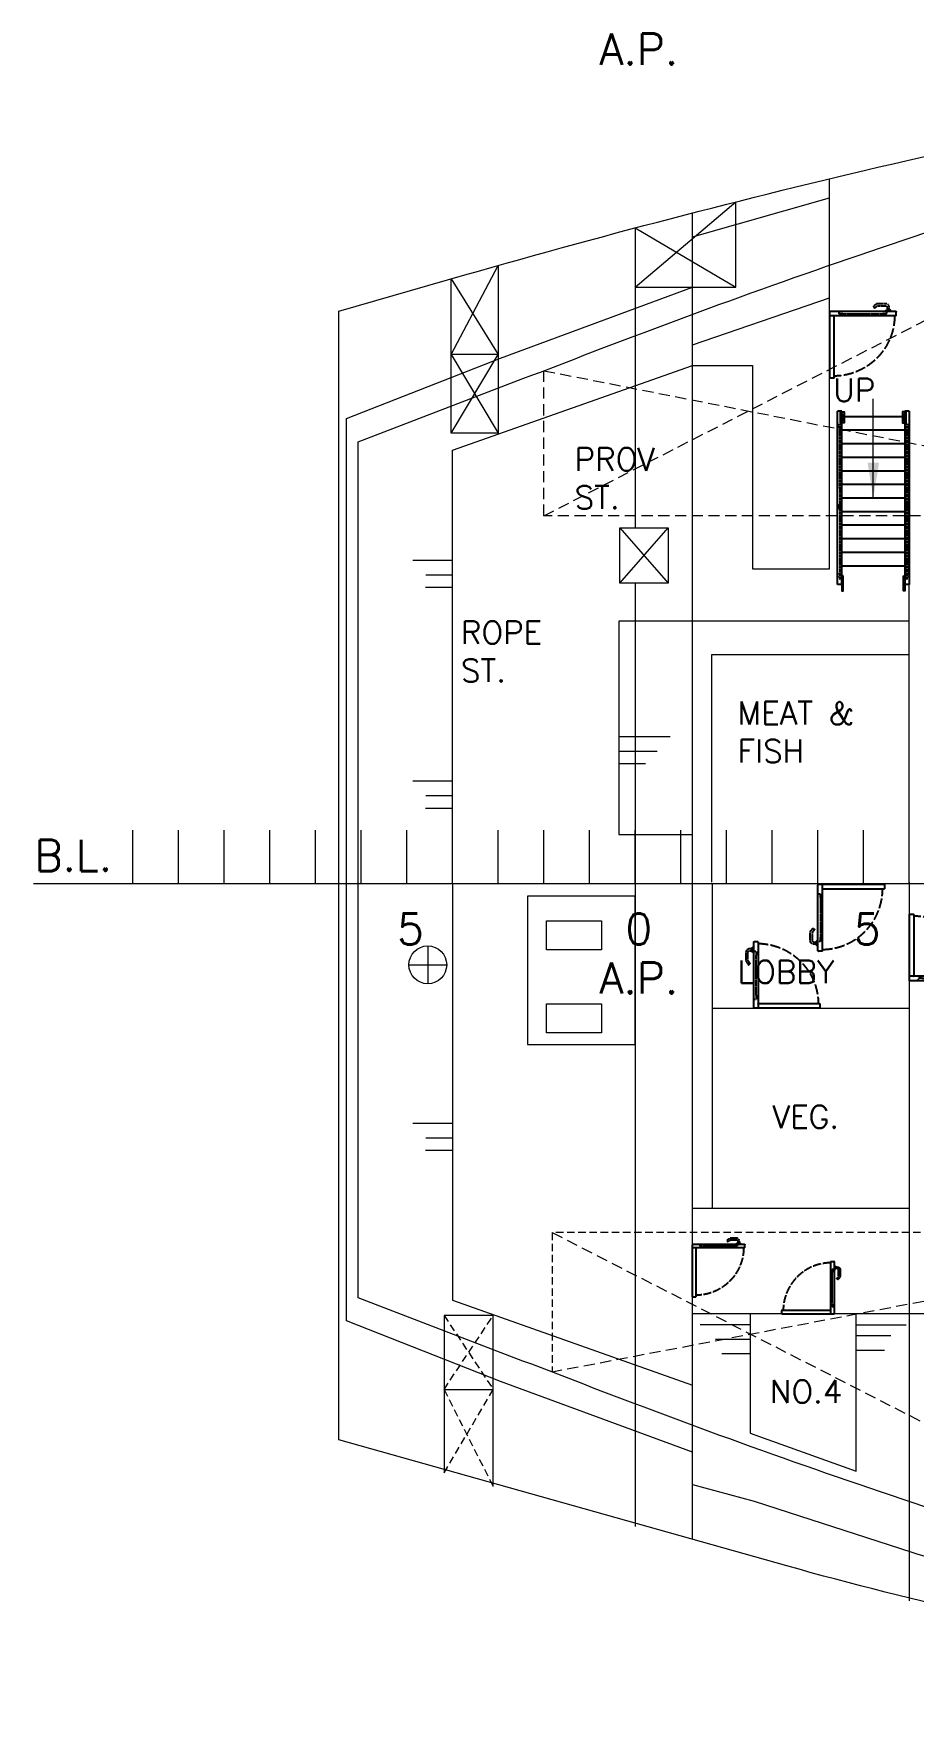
# Model space of a CAD drawing. Header units: inches. Extents: x -1413543 to -1222802, y -662286 to -549720.
# Drawn here: x -1413543 to -1398530, y -632953 to -604274 of the extents above; entities that cross this region are included whole.
import ezdxf

# ---------------------------------------------------------------- set-up
doc = ezdxf.new("R2010")
doc.units = ezdxf.units.IN
doc.header["$MEASUREMENT"] = 0
for name, pattern in [('ACAD_ISO02W100', [15, 12, -3]), ('CENTER', [2, 1.25, -0.25, 0.25, -0.25]), ('HIDDEN', [0.375, 0.25, -0.125]), ('HIDDENX2', [19.05, 12.7, -6.35])]:
    doc.linetypes.add(name, pattern=pattern)
doc.layers.get('0').update_dxf_attribs({"color": 1, "lineweight": 20})
for name, color, linetype in [('bd casing (6c34) - Visible', 8, 'HIDDEN'), ('bd glass (6c34) - Visible', 8, 'HIDDEN'), ('Dimension', 1, 'Continuous'), ('door (6c34) - Visible', 8, 'HIDDEN'), ('door (dd79) - Visible', 7, 'Continuous'), ('LADDER', 2, 'Continuous')]:
    doc.layers.add(name, color=color, linetype=linetype)
doc.layers.add('Door & Window & scuttle', color=2, linetype='Continuous', lineweight=25)
doc.styles.add('Romans', font='romans.shx', dxfattribs={"width": 0.8})
doc.styles.get("Standard").update_dxf_attribs({"font": 'arial.ttf'})
doc.dimstyles.new('Base Scale 1-300.1', dxfattribs={"dimscale": 300, "dimtxt": 2, "dimasz": 2, "dimexe": 1, "dimexo": 1, "dimgap": 0.7, "dimtad": 1, "dimdec": 0, "dimzin": 0, "dimdsep": 46, "dimtxsty": 'Romans', "dimcen": 0, "dimclrd": 256, "dimclre": 256, "dimclrt": 104, "dimadec": 0, "dimazin": 0, "dimtfac": 1, "dimtdec": 0, "dimtmove": 0, "dimatfit": 3, "dimfxl": 0, "dimtolj": 1, "dimtzin": 0, "dimlwd": -1, "dimlwe": -1, "dimarcsym": 0})

# ---------------------------------------------------------------- blocks, each defined once
blk = doc.blocks.new('frame23')
at = {"color": 0, "ltscale": 10}
for points in [[(336191, -60802), (336191, -60098)], [(336791, -60802), (336791, -60098)], [(337391, -60802), (337391, -60098)], [(337991, -60802), (337991, -60098)], [(338591, -60802), (338591, -60098)], [(339191, -60802), (339191, -60098)], [(339791, -60802), (339791, -60098)], [(340391, -60802), (340391, -60098)], [(340991, -60802), (340991, -60098)], [(341591, -60802), (341591, -60098)], [(342191, -60802), (342191, -60098)], [(342791, -60802), (342791, -60098)], [(343391, -60802), (343391, -60098)], [(343991, -60802), (343991, -60098)], [(344591, -60802), (344591, -60098)], [(345191, -60802), (345191, -60098)], [(345791, -60802), (345791, -60098)], [(346391, -60802), (346391, -60098)]]:
    blk.add_lwpolyline(points, dxfattribs=at)
at = {"color": 0}
blk.add_lwpolyline([(334889, -60802), (479991, -60802)], dxfattribs=at)
at = {"color": 0, "ltscale": 10, "char_height": 409.8, "attachment_point": 1}
for s, width, heights, insert in [('\\pt819.59;{\\Fromans|c0;B.L.}', 1015.64, [410], (334901, -60226)), ('\\pt819.59;{\\Fromans|c0;5}', 335.84, [0], (339664, -61192)), ('\\pt819.59;{\\Fromans|c0;0}', 335.84, [0], (342664, -61192)), ('\\pt819.59;{\\Fromans|c0;5}', 335.84, [0], (345664, -61192)), ('\\pt819.59;{\\Fromans|c0;A.P.}', 1015.64, [410], (342321, -61836))]:
    blk.add_mtext_dynamic_manual_height_columns(s, width=width, gutter_width=12.5, heights=heights, dxfattribs=dict(at, insert=insert))
blk = doc.blocks.new('qwee')
at = {"layer": 'bd casing (6c34) - Visible', "color": 0}
for points in [[(541433, -116123, -12), (541448, -116123, -12), (541463, -116123, -12)], [(541433, -116123, -12), (541433, -116147, -12), (541433, -116171, -12)], [(541433, -116651, -12), (541433, -116675, -12), (541433, -116699, -12)], [(541463, -116699, -12), (541448, -116699, -12), (541433, -116699, -12)]]:
    blk.add_open_spline(points, degree=2, dxfattribs=at)
at = {"layer": 'bd glass (6c34) - Visible', "color": 0}
blk.add_open_spline([(541433, -116651, -12), (541433, -116411, -12), (541433, -116171, -12)], degree=2, dxfattribs=at)
at = {"layer": 'Door & Window & scuttle', "color": 0, "linetype": 'ACAD_ISO02W100', "ltscale": 10}
blk.add_arc((541417, -116760, -12), 732, 90.7066, 179.4564, dxfattribs=at)
at = {"layer": 'door (6c34) - Visible', "color": 0}
for points, knots in [([(541486, -116092, -12), (541491, -116092, -12), (541496, -116092, -12), (541500, -116092, -12), (541503, -116092, -12), (541506, -116092, -12), (541509, -116092, -12), (541509, -116092, -12), (541510, -116092, -12), (541511, -116092, -12), (541513, -116092, -12), (541515, -116092, -12), (541516, -116092, -12), (541520, -116093, -12), (541523, -116094, -12), (541527, -116095, -12), (541530, -116096, -12), (541534, -116098, -12), (541537, -116100, -12), (541540, -116103, -12), (541543, -116105, -12), (541545, -116108, -12), (541548, -116111, -12), (541550, -116115, -12), (541551, -116118, -12), (541553, -116121, -12), (541554, -116125, -12), (541555, -116129, -12), (541555, -116130, -12), (541555, -116132, -12), (541555, -116134, -12), (541555, -116135, -12), (541555, -116136, -12), (541555, -116137, -12), (541555, -116138, -12), (541555, -116139, -12), (541555, -116140, -12), (541555, -116142, -12), (541555, -116144, -12), (541555, -116147, -12), (541555, -116149, -12), (541555, -116151, -12), (541555, -116154, -12), (541555, -116163, -12), (541555, -116173, -12), (541555, -116182, -12), (541555, -116192, -12), (541555, -116201, -12), (541555, -116210, -12), (541555, -116213, -12), (541555, -116215, -12), (541555, -116218, -12), (541555, -116220, -12), (541555, -116222, -12), (541555, -116225, -12), (541555, -116225, -12), (541555, -116226, -12), (541555, -116226, -12), (541555, -116227, -12), (541555, -116228, -12), (541555, -116229, -12), (541555, -116229, -12), (541555, -116230, -12), (541555, -116231, -12), (541555, -116234, -12), (541554, -116237, -12), (541554, -116240, -12), (541553, -116243, -12), (541552, -116246, -12), (541550, -116248, -12), (541550, -116249, -12), (541549, -116250, -12), (541549, -116250, -12), (541549, -116251, -12), (541548, -116252, -12), (541548, -116252, -12), (541547, -116253, -12), (541547, -116254, -12), (541547, -116254, -12), (541546, -116255, -12), (541546, -116255, -12), (541546, -116255, -12), (541545, -116256, -12), (541545, -116256, -12), (541545, -116256, -12), (541544, -116258, -12), (541542, -116260, -12), (541541, -116261, -12), (541540, -116263, -12), (541539, -116264, -12), (541538, -116266, -12), (541535, -116269, -12), (541533, -116272, -12), (541531, -116275, -12), (541528, -116279, -12), (541526, -116282, -12), (541523, -116285, -12)], [1.795647, 1.795647, 1.795647, 1.795647, 16.373701, 16.373701, 16.373701, 24.654515, 24.654515, 24.654515, 27.283929, 27.283929, 27.283929, 32.321107, 32.321107, 32.321107, 43.237309, 43.237309, 43.237309, 54.686123, 54.686123, 54.686123, 66.367219, 66.367219, 66.367219, 77.893449, 77.893449, 77.893449, 88.905867, 88.905867, 88.905867, 94.138366, 94.138366, 94.138366, 97.475142, 97.475142, 97.475142, 100.042977, 100.042977, 100.042977, 107.077017, 107.077017, 107.077017, 114.169226, 114.169226, 114.169226, 142.496763, 142.496763, 142.496763, 170.829157, 170.829157, 170.829157, 177.916258, 177.916258, 177.916258, 184.977658, 184.977658, 184.977658, 186.904096, 186.904096, 186.904096, 189.16594, 189.16594, 189.16594, 191.395327, 191.395327, 191.395327, 200.539981, 200.539981, 200.539981, 209.665065, 209.665065, 209.665065, 211.921544, 211.921544, 211.921544, 214.180847, 214.180847, 214.180847, 216.407599, 216.407599, 216.407599, 217.898003, 217.898003, 217.898003, 219.259092, 219.259092, 219.259092, 225.229087, 225.229087, 225.229087, 231.20403, 231.20403, 231.20403, 243.15237, 243.15237, 243.15237, 255.101362, 255.101362, 255.101362, 255.101362]), ([(541504, -116270, -12), (541506, -116267, -12), (541508, -116264, -12), (541511, -116261, -12), (541513, -116258, -12), (541516, -116254, -12), (541518, -116251, -12), (541519, -116250, -12), (541520, -116248, -12), (541522, -116246, -12), (541523, -116245, -12), (541524, -116243, -12), (541525, -116242, -12), (541525, -116241, -12), (541526, -116241, -12), (541526, -116241, -12), (541526, -116240, -12), (541527, -116240, -12), (541527, -116240, -12), (541527, -116239, -12), (541527, -116239, -12), (541527, -116239, -12), (541527, -116238, -12), (541528, -116238, -12), (541528, -116238, -12), (541528, -116238, -12), (541528, -116237, -12), (541528, -116237, -12), (541529, -116236, -12), (541530, -116234, -12), (541530, -116233, -12), (541530, -116232, -12), (541531, -116230, -12), (541531, -116229, -12), (541531, -116229, -12), (541531, -116228, -12), (541531, -116228, -12), (541531, -116228, -12), (541531, -116227, -12), (541531, -116226, -12), (541531, -116226, -12), (541531, -116225, -12), (541531, -116225, -12), (541531, -116222, -12), (541531, -116220, -12), (541531, -116218, -12), (541531, -116215, -12), (541531, -116213, -12), (541531, -116210, -12), (541531, -116201, -12), (541531, -116192, -12), (541531, -116182, -12), (541531, -116173, -12), (541531, -116163, -12), (541531, -116154, -12), (541531, -116151, -12), (541531, -116149, -12), (541531, -116147, -12), (541531, -116144, -12), (541531, -116142, -12), (541531, -116140, -12), (541531, -116139, -12), (541531, -116138, -12), (541531, -116137, -12), (541531, -116136, -12), (541531, -116136, -12), (541531, -116135, -12), (541531, -116135, -12), (541531, -116134, -12), (541530, -116133, -12), (541530, -116131, -12), (541530, -116130, -12), (541529, -116128, -12), (541528, -116127, -12), (541527, -116125, -12), (541526, -116124, -12), (541525, -116122, -12), (541524, -116121, -12), (541522, -116120, -12), (541521, -116119, -12), (541519, -116118, -12), (541518, -116118, -12), (541516, -116117, -12), (541515, -116117, -12), (541513, -116116, -12), (541512, -116116, -12), (541512, -116116, -12), (541511, -116116, -12), (541510, -116116, -12), (541509, -116116, -12), (541509, -116116, -12), (541506, -116116, -12), (541503, -116116, -12), (541500, -116116, -12), (541496, -116116, -12), (541491, -116116, -12), (541486, -116116, -12)], [0, 0, 0, 0, 11.948992, 11.948992, 11.948992, 23.897801, 23.897801, 23.897801, 29.872276, 29.872276, 29.872276, 35.85081, 35.85081, 35.85081, 37.203356, 37.203356, 37.203356, 38.427182, 38.427182, 38.427182, 39.456646, 39.456646, 39.456646, 40.483304, 40.483304, 40.483304, 41.51353, 41.51353, 41.51353, 45.656856, 45.656856, 45.656856, 49.780168, 49.780168, 49.780168, 50.816029, 50.816029, 50.816029, 52.361849, 52.361849, 52.361849, 54.243136, 54.243136, 54.243136, 61.349686, 61.349686, 61.349686, 68.43025, 68.43025, 68.43025, 96.769181, 96.769181, 96.769181, 125.112929, 125.112929, 125.112929, 132.188927, 132.188927, 132.188927, 139.323117, 139.323117, 139.323117, 141.790748, 141.790748, 141.790748, 143.489566, 143.489566, 143.489566, 145.85198, 145.85198, 145.85198, 150.863874, 150.863874, 150.863874, 156.102942, 156.102942, 156.102942, 161.411952, 161.411952, 161.411952, 166.618452, 166.618452, 166.618452, 171.527424, 171.527424, 171.527424, 173.960274, 173.960274, 173.960274, 176.063873, 176.063873, 176.063873, 184.170713, 184.170713, 184.170713, 198.212156, 198.212156, 198.212156, 198.212156])]:
    blk.add_open_spline(points, degree=3, knots=knots, dxfattribs=at)
blk.add_open_spline([(541523, -116285, -12), (541514, -116278, -12), (541504, -116270, -12)], degree=2, dxfattribs=at)
at = {"layer": 'door (dd79) - Visible', "color": 0}
for p, q in [((541408, -116008, -12), (541408, -116808, -12)), ((541408, -116008, -12), (541458, -116008, -12)), ((541463, -116013, -12), (541463, -116803, -12)), ((541468, -116074, -12), (541468, -116134, -12)), ((541468, -116134, -12), (541474, -116134, -12)), ((541474, -116074, -12), (541484, -116082, -12)), ((541474, -116077, -12), (541484, -116085, -12)), ((541474, -116134, -12), (541484, -116126, -12)), ((541484, -116126, -12), (541484, -116082, -12)), ((540663, -116808, -12), (540663, -116758, -12)), ((540663, -116808, -12), (541458, -116808, -12)), ((540668, -116753, -12), (541403, -116753, -12))]:
    blk.add_line(p, q, dxfattribs=at)
for centre, start, end in [((541458, -116013, -12), 360, 90), ((540668, -116758, -12), 90, 180), ((541403, -116758, -12), 360, 90), ((541458, -116803, -12), 270, 0)]:
    blk.add_arc(centre, 4.8, start, end, dxfattribs=at)
for points, degree in [([(541468, -116074, -12), (541471, -116074, -12), (541474, -116074, -12)], 2), ([(541468, -116077, -12), (541471, -116077, -12), (541474, -116077, -12)], 2), ([(541484, -116092, -12), (541485, -116092, -12), (541485, -116092, -12), (541486, -116092, -12)], 3), ([(541486, -116116, -12), (541486, -116116, -12), (541485, -116116, -12), (541484, -116116, -12)], 3), ([(541408, -116753, -12), (541408, -116778, -12), (541408, -116803, -12)], 2)]:
    blk.add_open_spline(points, degree=degree, dxfattribs=at)
blk = doc.blocks.new('344')
at = {"color": 0, "xscale": -1.166284279373328, "yscale": 1.166284279373328, "zscale": 1.166284279373328}
blk.add_blockref('qwee', (1172203, 20598, 13), dxfattribs=at)
blk = doc.blocks.new('A$C2d3c49ee')
at = {"layer": 'LADDER', "color": 0}
for p, q in [((-2217, -4000), (-2217, -5923, 3562)), ((-2167, -4000, 0), (-2217, -4000)), ((-2167, -4000, 0), (-2167, -5923, 3562)), ((-1470, -5923, 3562), (-1470, -4000, -1290)), ((-1420, -4000, 0), (-1470, -4000, 0)), ((-1420, -5923, 3562), (-1420, -4000)), ((-2167, -4208, 7669), (-1470, -4208, 7669)), ((-2167, -4359, 7669), (-1470, -4359, 7669)), ((-2167, -4509, 7209), (-1470, -4509, 7209)), ((-2167, -4660, 3562), (-1470, -4660, 3562)), ((-2167, -4811, 3562), (-1470, -4811, 3562)), ((-2167, -4961, 1136), (-1470, -4961, 1136)), ((-2167, -5112, 3562), (-1470, -5112, 3562)), ((-2167, -5262, 3562), (-1470, -5262, 3562)), ((-2167, -5413, 5229), (-1470, -5413, 5229)), ((-2167, -5563, 5229), (-1470, -5563, 5229)), ((-2167, -5714, 3562), (-1470, -5714, 3562)), ((-2167, -5923, 3562), (-2217, -5923, 3562)), ((-2167, -5864, 3562), (-1470, -5864, 3562)), ((-2167, -5864, 3562), (-1470, -5864, 3562)), ((-1420, -5923, 3562), (-1470, -5923, 3562))]:
    blk.add_line(p, q, dxfattribs=at)
at = {"layer": 'LADDER', "color": 0, "lineweight": 20}
for p, q in [((-2213, -4098, 3562), (-2213, -5760, 3562)), ((-2170, -4098, 3562), (-2170, -5760, 3562)), ((-1467, -4098, 3562), (-1467, -5760, 3562)), ((-1424, -4098, 3562), (-1424, -5760, 3562))]:
    blk.add_line(p, q, dxfattribs=at)
at = {"layer": 'LADDER', "color": 0, "linetype": 'CENTER', "ltscale": 0.5}
for p, q in [((-2192, -5782, 3562), (-2191, -4053, 3562)), ((-1445, -5782, 3562), (-1446, -4053, 3562))]:
    blk.add_line(p, q, dxfattribs=at)
at = {"layer": 'LADDER', "color": 0}
for points, elevation in [([(-2152, -4097), (-2167, -4097), (-2167, -3929), (-2152, -3929)], 0), ([(-1485, -4097), (-1470, -4097), (-1470, -3929), (-1485, -3929)], 0), ([(-2183, -5913), (-2143, -5913), (-2143, -5793), (-2183, -5793)], 3562), ([(-2167, -5890), (-2159, -5890), (-2159, -5815), (-2167, -5815)], 3562), ([(-1454, -5913), (-1494, -5913), (-1494, -5793), (-1454, -5793)], 3562), ([(-1470, -5890), (-1478, -5890), (-1478, -5815), (-1470, -5815)], 3562)]:
    blk.add_lwpolyline(points, close=True, dxfattribs=dict(at, elevation=elevation))
at = {"layer": 'LADDER', "color": 0, "linetype": 'HIDDEN', "ltscale": 0.5}
for centre in [(-2191, -4859, 3562), (-1446, -4859, 3562)]:
    blk.add_circle(centre, 21.5, dxfattribs=at)
at = {"layer": 'LADDER', "color": 0, "lineweight": 20}
for centre, radius, start, end in [((-2191, -4098, 3562), 21.4, 0.0056, 180.0056), ((-1446, -4098, 3562), 21.4, 359.9944, 179.9944), ((-2191, -5760, 3562), 21.5, 179.9969, 0), ((-1445, -5760, 3562), 21.5, 180, 0.0031)]:
    blk.add_arc(centre, radius, start, end, dxfattribs=at)
at = {"layer": 'LADDER', "color": 0, "linetype": 'HIDDEN', "ltscale": 0.5}
for centre, start, end in [((-2191, -4101, 3562), 180.0009, 354.1148), ((-1446, -4101, 3562), 185.8852, 359.9991), ((-2191, -5760, 3562), 5.8852, 179.9991), ((-1445, -5760, 3562), 0.0009, 174.1148)]:
    blk.add_arc(centre, 21.5, start, end, dxfattribs=at)

msp = doc.modelspace()

# ---------------------------------------------------------------- linework, layer by layer
at = {"color": 0, "ltscale": 30}
for p, q in [((-1403277, -607591), (-1403277, -612710)), ((-1403277, -613659), (-1403277, -618760)), ((-1403277, -618760), (-1403277, -629762))]:
    msp.add_line(p, q, dxfattribs=at)
for points in [[(-1246088, -631376), (-1258070, -631995), (-1261636, -632537), (-1264864, -632947), (-1264991, -632947), (-1383635, -632947, -0.029943), (-1393912, -631927, -0.028919), (-1400690, -630435), (-1408334, -628283), (-1408334, -618760), (-1408334, -609013), (-1406184, -608395, -0.013344), (-1398638, -606441, -0.021418), (-1391487, -605111, -0.033683), (-1385391, -604660), (-1264991, -604660), (-1261636, -605071), (-1258070, -605612), (-1246088, -606232)], [(-1375830, -632947, -0.029736), (-1383554, -632594, -0.039201), (-1394682, -630527, -0.014051), (-1397979, -629543, -0.012109), (-1403856, -627449, 0.000344), (-1406232, -626539), (-1408006, -625860), (-1408006, -618760), (-1408006, -611241), (-1406232, -610563, 0.000344), (-1403856, -609653, -0.012109), (-1397979, -607558, -0.014051), (-1394682, -606574, -0.04816), (-1379650, -604660)], [(-1402300, -629046), (-1401246, -629332), (-1398556, -630203, 0.019358), (-1395293, -631025, -5.227497)]]:
    msp.add_lwpolyline(points, format="xyb", dxfattribs=at)
at = {"color": 0, "linetype": 'HIDDENX2', "ltscale": 15}
for points in [[(-1404836, -612506), (-1392280, -606069)], [(-1398407, -612506), (-1404836, -612506), (-1404836, -610029)], [(-1404836, -610029), (-1392280, -612506)], [(-1404695, -624744), (-1392179, -631151)], [(-1392179, -624744), (-1404695, -627127)]]:
    msp.add_lwpolyline(points, dxfattribs=at)
at = {"color": 0, "ltscale": 30}
for points in [[(-1402300, -609938), (-1401275, -609938), (-1401275, -613412), (-1399964, -613412), (-1399964, -606753)], [(-1402300, -607743), (-1399964, -607079)], [(-1403277, -607591), (-1403277, -608605), (-1401561, -608605), (-1401561, -607147)], [(-1403277, -608605), (-1401561, -607147)], [(-1402300, -618760), (-1402300, -607335)], [(-1403277, -607591), (-1401561, -608605)], [(-1405613, -608232), (-1405613, -611096), (-1406418, -611096), (-1406418, -608462)], [(-1406418, -609750), (-1405613, -608232)], [(-1406418, -608462), (-1405613, -609755)], [(-1402300, -628496), (-1405577, -627284), (-1408205, -626253), (-1408205, -618760), (-1408205, -610848), (-1405577, -609817), (-1402300, -608605)], [(-1402300, -609589), (-1399964, -608785)], [(-1406418, -609750), (-1405613, -611096)], [(-1405613, -609755), (-1406418, -609755)], [(-1406418, -611096), (-1405613, -609755)], [(-1406395, -618760), (-1406395, -611387), (-1402300, -609938)], [(-1398601, -614304), (-1398601, -610893)], [(-1403540, -613659), (-1402717, -612710)], [(-1403540, -612710), (-1402717, -613659)], [(-1406395, -613268), (-1407073, -613268)], [(-1406395, -613732), (-1406857, -613732)], [(-1406395, -613520), (-1406850, -613520)], [(-1398601, -618760), (-1398601, -614304), (-1403556, -614304), (-1403556, -617947), (-1402294, -617947)], [(-1401971, -618760), (-1401971, -614875), (-1398601, -614875)], [(-1403561, -616273), (-1402681, -616273)], [(-1403561, -616524), (-1402904, -616524)], [(-1403561, -616737), (-1403100, -616737)], [(-1406395, -617038), (-1407073, -617038)], [(-1406395, -617290), (-1406850, -617290)], [(-1406395, -617502), (-1406857, -617502)], [(-1410223, -618787), (-1225777, -618787)], [(-1410223, -618787), (-1225787, -618787)], [(-1406395, -618804), (-1406395, -625898), (-1402300, -627352)], [(-1402300, -629982), (-1402300, -618760)], [(-1401959, -624328), (-1401959, -618804)], [(-1400159, -618804), (-1400159, -619895)], [(-1398601, -618760), (-1398601, -631030)], [(-1406817, -619850), (-1406817, -620496)], [(-1407140, -620173), (-1406494, -620173)], [(-1401959, -620914), (-1398601, -620914)], [(-1406395, -622881), (-1407073, -622881)], [(-1406395, -623133), (-1406850, -623133)], [(-1406395, -623345), (-1406857, -623345)], [(-1402300, -624328), (-1398601, -624328)], [(-1405700, -629081), (-1405700, -626158), (-1406540, -626158), (-1406540, -628845)], [(-1402300, -626126), (-1395293, -626126)], [(-1401313, -626321), (-1402168, -626321)], [(-1401313, -626126), (-1401313, -628167), (-1399506, -628819), (-1399506, -626126)], [(-1399506, -626321), (-1398651, -626321)], [(-1401313, -626569), (-1401905, -626569)], [(-1399506, -626504), (-1398914, -626504)], [(-1401313, -626816), (-1401798, -626816)], [(-1399506, -626750), (-1399021, -626750)], [(-1406540, -627423), (-1405700, -627423)]]:
    msp.add_lwpolyline(points, dxfattribs=at)
for points in [[(-1403540, -612710), (-1402717, -612710), (-1402717, -613659), (-1403540, -613659)], [(-1403277, -619002), (-1405115, -619002), (-1405115, -621534), (-1403277, -621534)], [(-1404791, -619424), (-1403853, -619424), (-1403853, -619919), (-1404791, -619919)], [(-1404791, -620838), (-1403853, -620838), (-1403853, -621333), (-1404791, -621333)]]:
    msp.add_lwpolyline(points, close=True, dxfattribs=at)
at = {"color": 0, "linetype": 'HIDDENX2', "ltscale": 10}
for points in [[(-1398407, -624744), (-1404695, -624744), (-1404695, -627127)], [(-1406540, -627423), (-1405700, -626158)], [(-1406540, -626158), (-1405700, -627423)], [(-1406540, -628845), (-1405700, -627423)], [(-1406540, -627423), (-1405700, -629081)]]:
    msp.add_lwpolyline(points, dxfattribs=at)
at = {"color": 0, "ltscale": 30}
msp.add_circle((-1406817, -620173), 323, dxfattribs=at)

# ---------------------------------------------------------------- block references
at = {"color": 0}
for name, p, xscale, yscale, zscale in [('frame23', (-1848594, -523944), 1.299088075144587, 1.299088075144587, 1.299088075144587), ('frame23', (-1848594, -539800), 1.299088075144587, 1.299088075144587, 1.299088075144587), ('344', (-2059117, -480227), 1.216675136929582, 1.216675136929582, 1.216675136929582), ('344', (-881940, -515366), -0.9579044596630512, 0.9579044596630512, 0.9579044596630512)]:
    msp.add_blockref(name, p, dxfattribs=dict(at, xscale=xscale, yscale=yscale, zscale=zscale))
for p, xscale, yscale, zscale, rotation in [((-1259269, 48843), 1.216675136929582, 1.216675136929582, 1.216675136929582, 270), ((-2058019, -759492), -1.216675136929582, 1.216675136929582, 1.216675136929582, 180), ((-1257912, -1278306), -1.216675136929582, 1.216675136929582, 1.216675136929582, 270), ((-1291532, -107003), 0.9579044596630512, 0.9579044596630512, 0.9579044596630512, 270)]:
    msp.add_blockref('344', p, dxfattribs=dict(at, xscale=xscale, yscale=yscale, zscale=zscale, rotation=rotation))
at = {"layer": 'Dimension', "color": 0, "linetype": 'Continuous', "ltscale": 0.5, "xscale": -1.53909753161822, "yscale": 1.53909753161822, "zscale": 1.53909753161822, "rotation": 180}
msp.add_blockref('A$C2d3c49ee', (-1396415, -619835, -5026), dxfattribs=at)

# ---------------------------------------------------------------- texts
at = {"color": 0, "ltscale": 30, "char_height": 389.73, "attachment_point": 1}
for s, width, insert in [('{\\Fromans|c0;UP}', 574.43, (-1399898, -610165)), ('{\\Fromans|c0;PROV ST.}', 2088.71, (-1404310, -611347)), ('{\\Fromans|c0;ROPE ST.}', 2088.71, (-1406250, -614304)), ('{\\Fromans|c0;MEAT &\\PFISH}', 2088.71, (-1401529, -615679)), ('{\\Fromans|c0;LOBBY}', 1403, (-1401529, -620099)), ('{\\Fromans|c0;VEG.}', 917.29, (-1400934, -622572)), ('{\\Fromans|c0;NO.4}', 917.29, (-1400978, -627263))]:
    msp.add_mtext_dynamic_manual_height_columns(s, width=width, gutter_width=37.5, heights=[0], dxfattribs=dict(at, insert=insert))

# ---------------------------------------------------------------- leaders
at = {"color": 0, "ltscale": 30}
msp.add_leader([(-1399214, -612199, -3278), (-1399214, -610509, -3278)], dimstyle='Base Scale 1-300.1', override={"dimclrd": 0}, dxfattribs=at)

doc.saveas('drawing.dxf')
